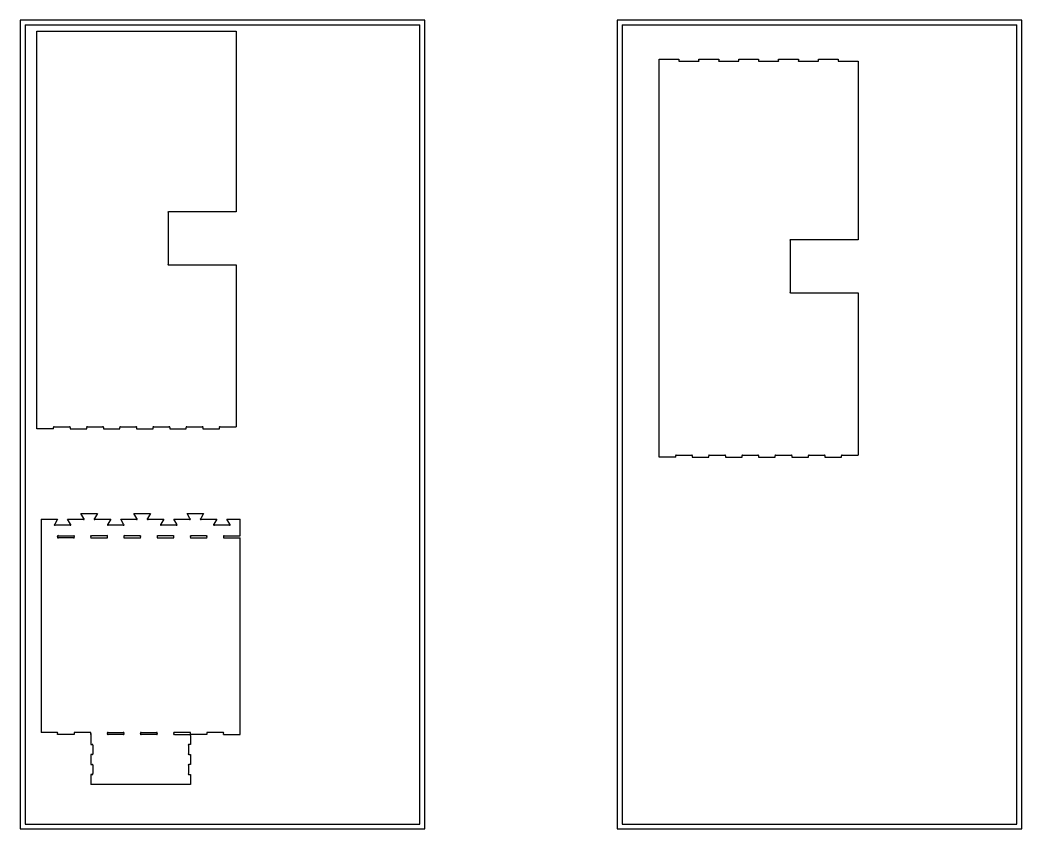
# Model space of a CAD drawing. Header units: millimetres. Extents: x 0 to 6520, y 0 to 2440.
# Drawn here: x 3500 to 6520, y 0 to 2440 of the extents above; entities that cross this region are included whole.
import ezdxf

# ---------------------------------------------------------------- set-up
doc = ezdxf.new("R2010")
doc.units = ezdxf.units.MM
doc.header["$LTSCALE"] = 30
doc.header["$MEASUREMENT"] = 0
for name, color, linetype, true_color in [('안전 가공선', 2, 'Continuous', 0xffff00), ('외곽 커팅', 3, 'Continuous', 0x00ff00), ('재료크기', 6, 'Continuous', 0xff00ff)]:
    doc.layers.add(name, color=color, linetype=linetype, true_color=true_color)

msp = doc.modelspace()

# ---------------------------------------------------------------- linework, layer by layer
at = {"layer": '안전 가공선'}
for p, q in [((3515, 2425), (4705, 2425)), ((3515, 2425), (3515, 15)), ((4705, 15), (4705, 2425)), ((5315, 2425), (6505, 2425)), ((5315, 2425), (5315, 15)), ((6505, 15), (6505, 2425)), ((3515, 15), (4705, 15)), ((5315, 15), (6505, 15))]:
    msp.add_line(p, q, dxfattribs=at)
at = {"layer": '외곽 커팅'}
for p, q in [((3551.11, 1701.77), (3551.11, 2406.77)), ((3551.11, 2406.77), (4151.11, 2406.77)), ((4151.11, 2406.77), (4151.11, 1861.77)), ((5426.23, 1616.93), (5426.23, 2321.93)), ((5426.23, 2321.93), (5486.23, 2321.93)), ((5486.23, 2321.93), (5486.23, 2318.19)), ((5488.49, 2315.93), (5543.97, 2315.93)), ((5546.23, 2318.19), (5546.23, 2321.93)), ((5546.23, 2321.93), (5606.23, 2321.93)), ((5606.23, 2321.93), (5606.23, 2318.19)), ((5608.49, 2315.93), (5663.97, 2315.93)), ((5666.23, 2318.19), (5666.23, 2321.93)), ((5666.23, 2321.93), (5726.23, 2321.93)), ((5726.23, 2321.93), (5726.23, 2318.19)), ((5728.49, 2315.93), (5783.97, 2315.93)), ((5786.23, 2318.19), (5786.23, 2321.93)), ((5786.23, 2321.93), (5846.23, 2321.93)), ((5846.23, 2321.93), (5846.23, 2318.19)), ((5848.49, 2315.93), (5903.97, 2315.93)), ((5906.23, 2318.19), (5906.23, 2321.93)), ((5906.23, 2321.93), (5966.23, 2321.93)), ((5966.23, 2321.93), (5966.23, 2318.19)), ((5968.49, 2315.93), (6026.23, 2315.93)), ((6026.23, 2315.93), (6026.23, 1776.93)), ((3946.11, 1859.51), (3946.11, 1704.04)), ((4151.11, 1861.77), (3948.37, 1861.77)), ((5821.23, 1774.66), (5821.23, 1619.19)), ((6026.23, 1776.93), (5823.49, 1776.93)), ((3551.11, 1206.77), (3551.11, 1701.77)), ((3948.37, 1701.77), (4151.11, 1701.77)), ((4151.11, 1701.77), (4151.11, 1212.77)), ((5426.23, 1121.93), (5426.23, 1616.93)), ((5823.49, 1616.93), (6026.23, 1616.93)), ((6026.23, 1616.93), (6026.23, 1127.93)), ((3601.11, 1206.77), (3601.11, 1210.65)), ((3603.23, 1212.77), (3648.99, 1212.77)), ((3651.11, 1210.65), (3651.11, 1206.77)), ((3701.11, 1206.77), (3701.11, 1210.65)), ((3703.23, 1212.77), (3748.99, 1212.77)), ((3751.11, 1210.65), (3751.11, 1206.77)), ((3801.11, 1206.77), (3801.11, 1210.65)), ((3803.23, 1212.77), (3848.99, 1212.77)), ((3851.11, 1210.65), (3851.11, 1206.77)), ((3901.11, 1206.77), (3901.11, 1210.65)), ((3903.23, 1212.77), (3948.99, 1212.77)), ((3951.11, 1210.65), (3951.11, 1206.77)), ((4001.11, 1206.77), (4001.11, 1210.65)), ((4003.23, 1212.77), (4048.99, 1212.77)), ((4051.11, 1210.65), (4051.11, 1206.77)), ((4101.11, 1206.77), (4101.11, 1210.65)), ((4103.23, 1212.77), (4151.11, 1212.77)), ((3601.11, 1206.77), (3551.11, 1206.77)), ((3651.11, 1206.77), (3701.11, 1206.77)), ((3751.11, 1206.77), (3801.11, 1206.77)), ((3851.11, 1206.77), (3901.11, 1206.77)), ((3951.11, 1206.77), (4001.11, 1206.77)), ((4051.11, 1206.77), (4101.11, 1206.77)), ((5476.23, 1121.93), (5426.23, 1121.93)), ((5476.23, 1121.93), (5476.23, 1125.8)), ((5478.35, 1127.93), (5524.11, 1127.93)), ((5526.23, 1125.8), (5526.23, 1121.93)), ((5526.23, 1121.93), (5576.23, 1121.93)), ((5576.23, 1121.93), (5576.23, 1125.8)), ((5578.35, 1127.93), (5624.11, 1127.93)), ((5626.23, 1125.8), (5626.23, 1121.93)), ((5626.23, 1121.93), (5676.23, 1121.93)), ((5676.23, 1121.93), (5676.23, 1125.8)), ((5678.35, 1127.93), (5724.11, 1127.93)), ((5726.23, 1125.8), (5726.23, 1121.93)), ((5726.23, 1121.93), (5776.23, 1121.93)), ((5776.23, 1121.93), (5776.23, 1125.8)), ((5778.35, 1127.93), (5824.11, 1127.93)), ((5826.23, 1125.8), (5826.23, 1121.93)), ((5826.23, 1121.93), (5876.23, 1121.93)), ((5876.23, 1121.93), (5876.23, 1125.8)), ((5878.35, 1127.93), (5924.11, 1127.93)), ((5926.23, 1125.8), (5926.23, 1121.93)), ((5926.23, 1121.93), (5976.23, 1121.93)), ((5976.23, 1121.93), (5976.23, 1125.8)), ((5978.35, 1127.93), (6026.23, 1127.93)), ((3692.19, 936.6), (3683.32, 951.96)), ((3683.32, 951.96), (3733.32, 951.96)), ((3733.32, 951.96), (3724.46, 936.6)), ((3852.19, 936.53), (3843.32, 951.89)), ((3843.32, 951.89), (3893.32, 951.89)), ((3893.32, 951.89), (3884.46, 936.53)), ((4012.19, 936.53), (4003.32, 951.89)), ((4003.32, 951.89), (4053.32, 951.89)), ((4053.32, 951.89), (4044.46, 936.53)), ((3563.32, 934.64), (3613.32, 934.64)), ((3563.32, 934.57), (3563.32, 290.57)), ((3613.32, 934.64), (3604.46, 919.28)), ((3606.42, 917.32), (3650.23, 917.32)), ((3652.19, 919.28), (3643.32, 934.64)), ((3643.32, 934.64), (3690.23, 934.64)), ((3726.41, 934.64), (3773.32, 934.57)), ((3773.32, 934.57), (3764.46, 919.21)), ((3766.42, 917.25), (3810.23, 917.25)), ((3812.19, 919.21), (3803.32, 934.57)), ((3803.32, 934.57), (3850.23, 934.57)), ((3886.42, 934.57), (3933.32, 934.57)), ((3933.32, 934.57), (3924.46, 919.21)), ((3926.42, 917.25), (3970.23, 917.25)), ((3972.19, 919.21), (3963.32, 934.57)), ((3963.32, 934.57), (4010.23, 934.57)), ((4046.42, 934.57), (4093.32, 934.57)), ((4093.32, 934.57), (4084.46, 919.21)), ((4086.42, 917.25), (4130.23, 917.25)), ((4132.19, 919.21), (4123.32, 934.57)), ((4123.32, 934.57), (4163.32, 934.57)), ((4163.32, 884.54), (4163.32, 934.57)), ((3613.32, 880.8), (3613.32, 882.28)), ((3615.59, 884.54), (3661.06, 884.54)), ((3661.06, 878.54), (3615.59, 878.54)), ((3663.32, 882.28), (3663.32, 880.8)), ((3713.32, 882.28), (3713.32, 880.8)), ((3761.06, 884.54), (3715.59, 884.54)), ((3715.59, 878.54), (3761.06, 878.54)), ((3763.32, 880.8), (3763.32, 882.28)), ((3813.32, 882.28), (3813.32, 880.8)), ((3861.06, 884.54), (3815.59, 884.54)), ((3815.59, 878.54), (3861.06, 878.54)), ((3863.32, 880.8), (3863.32, 882.28)), ((3913.32, 882.28), (3913.32, 880.8)), ((3961.06, 884.54), (3915.59, 884.54)), ((3915.59, 878.54), (3961.06, 878.54)), ((3963.32, 880.8), (3963.32, 882.28)), ((4013.32, 882.28), (4013.32, 880.8)), ((4061.06, 884.54), (4015.59, 884.54)), ((4015.59, 878.54), (4061.06, 878.54)), ((4063.32, 880.8), (4063.32, 882.28)), ((4113.32, 882.28), (4113.32, 880.8)), ((4115.59, 884.54), (4163.32, 884.54)), ((4115.59, 878.54), (4163.32, 878.54)), ((4163.32, 284.57), (4163.32, 878.54)), ((3611.06, 290.57), (3563.32, 290.57)), ((3613.32, 284.57), (3613.32, 288.31)), ((3663.32, 284.57), (3613.32, 284.57)), ((3663.32, 288.31), (3663.32, 284.57)), ((3711.06, 290.57), (3665.59, 290.57)), ((3713.32, 288.31), (3713.32, 284.57)), ((3713.32, 284.57), (3713.32, 288.31)), ((3713.32, 284.57), (3713.32, 254.57)), ((3763.32, 286.7), (3763.32, 288.31)), ((3811.06, 284.57), (3765.45, 284.57)), ((3765.59, 290.57), (3811.06, 290.57)), ((3813.32, 288.31), (3813.32, 286.84)), ((3863.32, 286.7), (3863.32, 288.31)), ((3911.06, 284.57), (3865.45, 284.57)), ((3865.59, 290.57), (3911.06, 290.57)), ((3913.32, 286.84), (3913.32, 288.31)), ((3913.32, 288.31), (3913.32, 286.84)), ((3963.32, 288.31), (3963.32, 286.84)), ((4011.06, 290.57), (3965.59, 290.57)), ((3965.59, 284.57), (4011.06, 284.57)), ((4011.06, 284.57), (4013.32, 282.31)), ((4013.32, 286.84), (4013.32, 288.31)), ((4013.32, 286.84), (4015.59, 284.57)), ((4013.32, 282.31), (4013.32, 254.57)), ((4063.32, 284.57), (4015.59, 284.57)), ((4063.32, 288.31), (4063.32, 284.57)), ((4111.06, 290.57), (4065.59, 290.57)), ((4113.32, 284.57), (4113.32, 288.31)), ((4113.32, 284.57), (4163.32, 284.57)), ((3713.32, 254.57), (3717.06, 254.57)), ((3719.32, 252.31), (3719.32, 226.84)), ((4007.32, 252.31), (4007.32, 226.7)), ((4013.32, 254.57), (4009.59, 254.57)), ((3717.06, 224.57), (3713.32, 224.57)), ((3713.32, 224.57), (3713.32, 194.57)), ((4009.45, 224.57), (4013.32, 224.57)), ((4013.32, 224.57), (4013.32, 194.57)), ((3713.32, 194.57), (3717.06, 194.57)), ((3719.32, 192.31), (3719.32, 167.05)), ((4007.32, 192.45), (4007.32, 166.84)), ((4013.32, 194.57), (4009.45, 194.57)), ((3713.32, 164.57), (3713.32, 134.57)), ((3716.85, 164.57), (3713.32, 164.57)), ((4009.59, 164.57), (4013.32, 164.57)), ((4013.32, 164.57), (4013.32, 134.57)), ((4013.32, 134.57), (3713.32, 134.57))]:
    msp.add_line(p, q, dxfattribs=at)
for centre, radius, start, end in [((5487.36, 2317.06), 1.6, 135, 315), ((5545.1, 2317.06), 1.6, 225, 45), ((5607.36, 2317.06), 1.6, 135, 315), ((5665.1, 2317.06), 1.6, 225, 45), ((5727.36, 2317.06), 1.6, 135, 315), ((5785.1, 2317.06), 1.6, 225, 45), ((5847.36, 2317.06), 1.6, 135, 315), ((5905.1, 2317.06), 1.6, 225, 45), ((5967.36, 2317.06), 1.6, 135, 315), ((3947.24, 1860.64), 1.6, 45, 225), ((5822.36, 1775.79), 1.6, 45, 225), ((3947.24, 1702.91), 1.6, 135, 315), ((5822.36, 1618.06), 1.6, 135, 315), ((3602.17, 1211.71), 1.5, 45, 225), ((3650.05, 1211.71), 1.5, 315, 135), ((3702.17, 1211.71), 1.5, 45, 225), ((3750.05, 1211.71), 1.5, 315, 135), ((3802.17, 1211.71), 1.5, 45, 225), ((3850.05, 1211.71), 1.5, 315, 135), ((3902.17, 1211.71), 1.5, 45, 225), ((3950.05, 1211.71), 1.5, 315, 135), ((4002.17, 1211.71), 1.5, 45, 225), ((4050.05, 1211.71), 1.5, 315, 135), ((4102.17, 1211.71), 1.5, 45, 225), ((5477.29, 1126.86), 1.5, 45, 225), ((5525.17, 1126.86), 1.5, 315, 135), ((5577.29, 1126.86), 1.5, 45, 225), ((5625.17, 1126.86), 1.5, 315, 135), ((5677.29, 1126.86), 1.5, 45, 225), ((5725.17, 1126.86), 1.5, 315, 135), ((5777.29, 1126.86), 1.5, 45, 225), ((5825.17, 1126.86), 1.5, 315, 135), ((5877.29, 1126.86), 1.5, 45, 225), ((5925.17, 1126.86), 1.5, 315, 135), ((5977.29, 1126.86), 1.5, 45, 225), ((3691.78, 935.05), 1.6, 195, 75), ((3724.87, 935.05), 1.6, 105, 345), ((3851.78, 934.99), 1.6, 195, 75), ((3884.87, 934.99), 1.6, 105, 345), ((4011.78, 934.99), 1.6, 195, 75), ((4044.87, 934.99), 1.6, 105, 345), ((3604.87, 917.73), 1.6, 105, 345), ((3651.78, 917.73), 1.6, 195, 75), ((3764.87, 917.67), 1.6, 105, 345), ((3811.78, 917.67), 1.6, 195, 75), ((3924.87, 917.67), 1.6, 105, 345), ((3971.78, 917.67), 1.6, 195, 75), ((4084.87, 917.67), 1.6, 105, 345), ((4131.78, 917.67), 1.6, 195, 75), ((3614.46, 883.41), 1.6, 45, 225), ((3614.46, 879.67), 1.6, 135, 315), ((3662.19, 883.41), 1.6, 315, 135), ((3662.19, 879.67), 1.6, 225, 45), ((3714.46, 883.41), 1.6, 45, 225), ((3714.46, 879.67), 1.6, 135, 315), ((3762.19, 883.41), 1.6, 315, 135), ((3762.19, 879.67), 1.6, 225, 45), ((3814.46, 883.41), 1.6, 45, 225), ((3814.46, 879.67), 1.6, 135, 315), ((3862.19, 883.41), 1.6, 315, 135), ((3862.19, 879.67), 1.6, 225, 45), ((3914.46, 883.41), 1.6, 45, 225), ((3914.46, 879.67), 1.6, 135, 315), ((3962.19, 883.41), 1.6, 315, 135), ((3962.19, 879.67), 1.6, 225, 45), ((4014.46, 883.41), 1.6, 45, 225), ((4014.46, 879.67), 1.6, 135, 315), ((4062.19, 883.41), 1.6, 315, 135), ((4062.19, 879.67), 1.6, 225, 45), ((4114.46, 883.41), 1.6, 45, 225), ((4114.46, 879.67), 1.6, 135, 315), ((3612.19, 289.44), 1.6, 315, 135), ((3664.46, 289.44), 1.6, 45, 225), ((3712.19, 289.44), 1.6, 315, 135), ((3764.46, 289.44), 1.6, 45, 225), ((3764.39, 285.63), 1.5, 135, 315), ((3812.19, 289.44), 1.6, 315, 135), ((3812.19, 285.71), 1.6, 225, 45), ((3864.46, 289.44), 1.6, 45, 225), ((3864.39, 285.63), 1.5, 135, 315), ((3912.19, 289.44), 1.6, 315, 135), ((3912.19, 285.71), 1.6, 225, 45), ((3964.46, 289.44), 1.6, 45, 225), ((3964.46, 285.71), 1.6, 135, 315), ((4012.19, 289.44), 1.6, 315, 135), ((4064.46, 289.44), 1.6, 45, 225), ((4112.19, 289.44), 1.6, 315, 135), ((3718.19, 253.44), 1.6, 315, 135), ((4008.46, 253.44), 1.6, 45, 225), ((3718.19, 225.71), 1.6, 225, 45), ((4008.39, 225.63), 1.5, 135, 315), ((3718.19, 193.44), 1.6, 315, 135), ((4008.39, 193.51), 1.5, 45, 225), ((3718.09, 165.81), 1.75, 225, 45), ((4008.46, 165.71), 1.6, 135, 315)]:
    msp.add_arc(centre, radius, start, end, dxfattribs=at)
at = {"layer": '재료크기'}
for p, q in [((4720, 2440), (3500, 2440)), ((3500, 2440), (3500, 0)), ((4720, 0), (4720, 2440)), ((6520, 2440), (5300, 2440)), ((5300, 2440), (5300, 0)), ((6520, 0), (6520, 2440)), ((3500, 0), (4720, 0)), ((5300, 0), (6520, 0))]:
    msp.add_line(p, q, dxfattribs=at)

doc.saveas('drawing.dxf')
